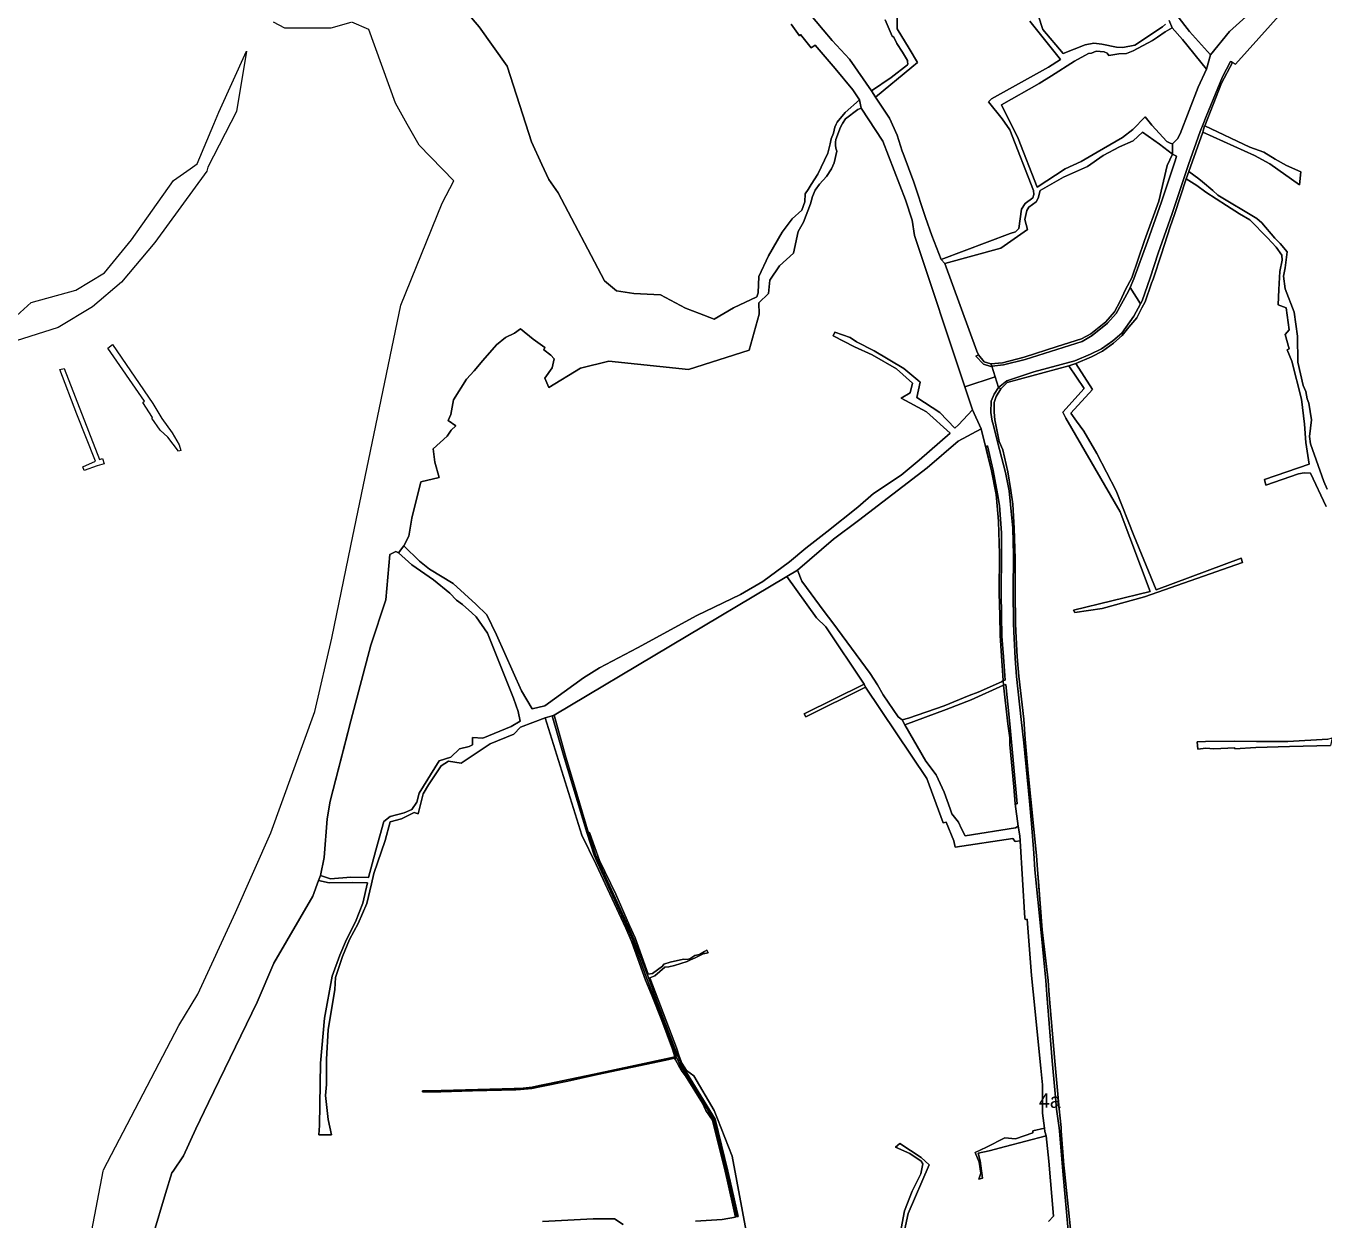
# Model space of a CAD drawing. Extents: x 548434 to 553028, y 1835063 to 1842282.
# Drawn here: x 550845 to 551465, y 1837977 to 1838547 of the extents above; entities that cross this region are included whole.
import ezdxf

# ---------------------------------------------------------------- set-up
doc = ezdxf.new("R2010")
doc.units = 0
for name, color, linetype in [('Level 15', 7, 'Continuous'), ('Level 16', 7, 'Continuous'), ('Level 23', 7, 'Continuous')]:
    doc.layers.add(name, color=color, linetype=linetype)

msp = doc.modelspace()

# ---------------------------------------------------------------- linework, layer by layer
at = {"layer": 'Level 16'}
for points in [[(551384.59, 1838565.02), (551400.61, 1838544.2), (551410.66, 1838533.12), (551408.64, 1838526.27), (551397.29, 1838540.47), (551392.29, 1838546.08), (551390.79, 1838549.48)], [(551212.25, 1838561.2), (551225.57, 1838545), (551229.96, 1838540.01), (551238.26, 1838530.96), (551248.64, 1838515.93), (551250.53, 1838512.97), (551257.24, 1838502.91), (551261.03, 1838494.77), (551263.42, 1838487.14), (551263.75, 1838486.02), (551268.95, 1838472.33), (551274.43, 1838455.41), (551277.53, 1838446.82), (551281.9, 1838435.45), (551283.71, 1838433.45), (551298.98, 1838391.54), (551299.74, 1838389.82), (551298.55, 1838389.25), (551302.18, 1838385.4), (551305.65, 1838384.34), (551306.0964, 1838384.3967), (551307.7582, 1838379.2984), (551293.3142, 1838374.5051), (551269.29, 1838446.9), (551268.13, 1838454.13), (551264.88, 1838463.83), (551254.11, 1838491.94), (551243.71, 1838507.71), (551243.02, 1838511.58), (551239.79, 1838516.4), (551231.3, 1838526.54), (551221.72, 1838537.79), (551219.86, 1838536.4), (551214.84, 1838542.74), (551214.32, 1838542.23), (551210.31, 1838547.8)], [(551444.79, 1838553.44), (551422.51, 1838528.6), (551421.1, 1838529.37), (551420.69, 1838529.71), (551420.14, 1838530), (551416.34, 1838522.6), (551408.54, 1838503.6), (551407.1, 1838500), (551405.72, 1838496.55), (551400.13, 1838480.76), (551392.23, 1838457.39), (551385.6, 1838438.34), (551381.78, 1838426.57), (551377.9, 1838415.6), (551377.1918, 1838414.2724), (551372.1939, 1838421.9478), (551374.06, 1838426.12), (551380.48, 1838443.89), (551387.17, 1838462.86), (551393.77, 1838482.42), (551394.42, 1838484.75), (551392.53, 1838485.69), (551392.38, 1838490.62), (551394.87, 1838492.95), (551396.19, 1838495.35), (551404.77, 1838517.64), (551408.64, 1838526.27), (551410.66, 1838533.12), (551419.65, 1838544.24), (551432.22, 1838555.63)], [(551333.17, 1837975.96), (551335.66, 1837978.6), (551333.39, 1838004.72), (551332.04, 1838016.9), (551331.54, 1838018.96), (551331.32, 1838020.55), (551330.3, 1838027.79), (551330.32, 1838041.27), (551329.59, 1838049.17), (551325.84, 1838085.62), (551325.09, 1838093.47), (551323.12, 1838120.37), (551322.16, 1838120.16), (551321.99, 1838120.83), (551319.6931, 1838157.7591), (551319.54, 1838160.22), (551318.77, 1838164.81), (551317.37, 1838175.43), (551318.2, 1838175.44), (551314.78, 1838213.71), (551312.78, 1838232.35), (551311.79, 1838232.12), (551311.64, 1838234.31), (551312.47, 1838234.56), (551311.68, 1838245.65), (551310.93, 1838255.53), (551310.73, 1838265.34), (551310.7, 1838276.01), (551310.84, 1838294.81), (551310.72, 1838304.82), (551309.82, 1838317.91), (551308.94, 1838323.39), (551306.87, 1838334.59), (551304.06, 1838346.41), (551303.23, 1838345.99), (551306.03, 1838334.46), (551301.15, 1838354.45), (551297.01, 1838363.62), (551295.37, 1838368.31), (551293.3142, 1838374.5051), (551307.7582, 1838379.2984), (551309.42, 1838374.2), (551307.29, 1838371.14), (551305.83, 1838367.73), (551305.7, 1838362.27), (551306.29, 1838358.13), (551306.79, 1838356.79), (551308.85, 1838348.35), (551312.62, 1838333.66), (551314.39, 1838324.86), (551315.14, 1838318.39), (551316.15, 1838307.01), (551316.54, 1838294.22), (551316.38, 1838276.77), (551316.47, 1838261.69), (551316.62, 1838257.68), (551317.35, 1838244.87), (551317.96, 1838236.31), (551320.23, 1838215.73), (551321.44, 1838204.58), (551324.12, 1838176.7), (551325.13, 1838166.04), (551326.26, 1838151.82), (551326.74, 1838143.91), (551329.69, 1838114.05), (551331.93, 1838091.08), (551332.39, 1838084.41), (551335.03, 1838052.63), (551336.47, 1838037.08), (551337.11, 1838029.6), (551338.37, 1838020.77), (551338.41, 1838019.13), (551340.1, 1838000), (551343.85, 1837957.57)], [(551164.61, 1837976.09), (551177.31, 1837976.98), (551183.67, 1837977.97), (551179.81, 1837995.92), (551178.79, 1838000), (551172.75, 1838024.3), (551169.56, 1838029.04), (551168.01, 1838032.49), (551159.79, 1838045.62), (551158.34, 1838047.61), (551156.64, 1838050.31), (551155.06, 1838053.15), (551154.64, 1838053.95), (551155.75, 1838054.2), (551157.17, 1838050.93), (551159.49, 1838047.33), (551173.42, 1838024.53), (551179.36, 1838000), (551180.57, 1837995), (551184.44, 1837978.13), (551185.05, 1837978.33), (551181.21, 1837995.23), (551180.06, 1838000), (551174.08, 1838024.81), (551157.73, 1838051.26), (551154.79, 1838058.61), (551145.42, 1838083.5), (551142.29, 1838091.98), (551135.19, 1838110.85), (551132.5, 1838117), (551118.23, 1838147.84), (551116.83, 1838151.03), (551113.51, 1838161.48), (551114.01, 1838161.7), (551118.8, 1838148.4), (551126.52, 1838132.34), (551133.09, 1838117.28), (551135.81, 1838111.4), (551141.98, 1838094.08), (551144.14, 1838094.36), (551148.93, 1838097.93), (551149.46, 1838098.87), (551152.59, 1838099.78), (551158.97, 1838101.18), (551160.6, 1838101.1), (551161.91, 1838101.49), (551164.35, 1838102.99), (551166.55, 1838103.46), (551168.92, 1838104.96), (551170.07, 1838105.56), (551170.75, 1838104.27), (551168.34, 1838103.75), (551164.51, 1838101.87), (551162.18, 1838100.95), (551160.64, 1838100.16), (551154.58, 1838098.24), (551151.91, 1838097.53), (551150.04, 1838097.48), (551145.14, 1838093.25), (551142.8, 1838092.29), (551155.5, 1838058.91), (551156.88, 1838054.86), (551158.13, 1838051.52), (551160.4, 1838048.15), (551163.77, 1838045.61), (551173.5, 1838028.98), (551175.09, 1838025.03), (551182.09, 1838007.13), (551189.27, 1837968.84)], [(551261.4, 1837965.06), (551264.41, 1837981.14), (551268.04, 1837990.54), (551272.2, 1837998.81), (551273.28, 1838003.5), (551272.44, 1838004.83), (551266.97, 1838008.51), (551260.17, 1838011.51), (551262.16, 1838013.3), (551272.42, 1838006.56), (551276.16, 1838002.98), (551266.23, 1837979.85), (551263.2, 1837965.75)], [(551091.51, 1837975.97), (551115.7, 1837977.29), (551121.89, 1837977.25), (551125.9, 1837977.2), (551130.09, 1837974.49)]]:
    msp.add_lwpolyline(points, dxfattribs=at)
at = {"layer": 'Level 23'}
for points in [[(551384.59, 1838565.02), (551400.61, 1838544.2), (551410.66, 1838533.12), (551408.64, 1838526.27), (551397.29, 1838540.47), (551392.29, 1838546.08), (551390.79, 1838549.48)], [(551432.22, 1838555.63), (551419.65, 1838544.24), (551410.66, 1838533.12), (551400.61, 1838544.2), (551384.59, 1838565.02)], [(551051.11, 1838558.48), (551061.35, 1838546.48), (551074.71, 1838527.69), (551083.57, 1838500), (551086.26, 1838491.59), (551091.18, 1838480.67), (551094.56, 1838473.62), (551099, 1838467.22), (551121.18, 1838425.14), (551126.87, 1838420.44), (551135.12, 1838419.17), (551147.95, 1838418.49), (551159.91, 1838412.17), (551166.58, 1838409.57), (551173.62, 1838406.9), (551182.79, 1838412.33), (551193.88, 1838417.61), (551194.55, 1838419.51), (551194.93, 1838427.3), (551199.53, 1838437.18), (551205.96, 1838448.43), (551210.8, 1838454.79), (551215.39, 1838458.96), (551216.82, 1838462.88), (551217.07, 1838466.7), (551218.51, 1838468.76), (551219.94, 1838471.13), (551223.1, 1838476.1), (551227.87, 1838486.19), (551228.99, 1838490.56), (551229.47, 1838492.92), (551230.47, 1838495.7), (551231.14, 1838498.5), (551231.82, 1838500), (551232.28, 1838501.02), (551236.13, 1838505.6), (551243.02, 1838511.58), (551243.71, 1838507.71), (551242.19, 1838507), (551236.32, 1838502.58), (551234.79, 1838500.33), (551234.64, 1838500), (551233.95, 1838498.53), (551231.73, 1838492.62), (551231.55, 1838491.35), (551231.47, 1838490), (551231.62, 1838488.57), (551232.16, 1838487.03), (551230.91, 1838481.59), (551229.64, 1838478.7), (551227.26, 1838474.99), (551223.81, 1838471.28), (551221.79, 1838468.42), (551220.45, 1838465.47), (551219.59, 1838461.99), (551216.19, 1838453.16), (551213.6, 1838448.7), (551211.51, 1838438.33), (551204.7, 1838432.32), (551200.15, 1838425.5), (551199.54, 1838419.08), (551194.91, 1838414.72), (551194.99, 1838409.29), (551190.2, 1838392.12), (551161.31, 1838382.92), (551123.22, 1838386.83), (551109.69, 1838383.52), (551094.52, 1838374.28), (551092.6, 1838378.76), (551096.25, 1838383.58), (551097.12, 1838387.87), (551095.62, 1838389.76), (551092.19, 1838392.25), (551092.65, 1838393.37), (551087.15, 1838397.26), (551081, 1838402.25), (551078.17, 1838400.2), (551073.91, 1838398.08), (551069.57, 1838394.61), (551063.14, 1838387.14), (551059, 1838382.27), (551055.32, 1838378.18), (551049.1, 1838368.31), (551047.72, 1838361.4), (551046.5, 1838358.54), (551050.19, 1838356.01), (551047.89, 1838353.83), (551046.03, 1838351.07), (551039.4, 1838345.02), (551040.17, 1838338.53), (551042.21, 1838331.2), (551033.49, 1838329.14), (551029.16, 1838311.85), (551027.7, 1838303.21), (551025.35, 1838298.62), (551022.77, 1838295.27), (551021.48, 1838295.9), (551018.69, 1838294.53), (551016.81, 1838272.92), (551009.51, 1838251.22), (551000, 1838215.06), (550998.85, 1838210.69), (550990.09, 1838176.67), (550988.78, 1838168.24), (550987.32, 1838149.84), (550985.51, 1838141.24), (550984.64, 1838138.86), (550981.89, 1838131.32), (550963.26, 1838099.42), (550955.33, 1838080.79), (550932.01, 1838032.81), (550925.92, 1838020.29), (550920.08, 1838007.38), (550915.15, 1838000), (550914.59, 1837999.16), (550911.58, 1837989.31), (550905.58, 1837969.65)], [(551210.31, 1838547.8), (551214.32, 1838542.23), (551214.84, 1838542.74), (551219.86, 1838536.4), (551221.72, 1838537.79), (551231.3, 1838526.54), (551239.79, 1838516.4), (551243.02, 1838511.58), (551236.13, 1838505.6), (551232.28, 1838501.02), (551231.82, 1838500), (551231.14, 1838498.5), (551230.47, 1838495.7), (551229.47, 1838492.92), (551228.99, 1838490.56), (551227.87, 1838486.19), (551223.1, 1838476.1), (551219.94, 1838471.13), (551218.51, 1838468.76), (551217.07, 1838466.7), (551216.82, 1838462.88), (551215.39, 1838458.96), (551210.8, 1838454.79), (551205.96, 1838448.43), (551199.53, 1838437.18), (551194.93, 1838427.3), (551194.55, 1838419.51), (551193.88, 1838417.61), (551182.79, 1838412.33), (551173.62, 1838406.9), (551166.58, 1838409.57), (551159.91, 1838412.17), (551147.95, 1838418.49), (551135.12, 1838419.17), (551126.87, 1838420.44), (551121.18, 1838425.14), (551099, 1838467.22), (551094.56, 1838473.62), (551091.18, 1838480.67), (551086.26, 1838491.59), (551083.57, 1838500), (551074.71, 1838527.69), (551061.35, 1838546.48), (551051.11, 1838558.48)], [(551212.25, 1838561.2), (551225.57, 1838545), (551229.96, 1838540.01), (551238.26, 1838530.96), (551248.64, 1838515.93), (551250.53, 1838512.97), (551257.24, 1838502.91), (551261.03, 1838494.77), (551263.42, 1838487.14), (551263.75, 1838486.02), (551268.95, 1838472.33), (551274.43, 1838455.41), (551277.53, 1838446.82), (551281.9, 1838435.45), (551283.71, 1838433.45), (551298.98, 1838391.54), (551299.74, 1838389.82), (551298.55, 1838389.25), (551302.18, 1838385.4), (551305.65, 1838384.34), (551306.0964, 1838384.3967), (551307.7582, 1838379.2984), (551293.3142, 1838374.5051), (551269.29, 1838446.9), (551268.13, 1838454.13), (551264.88, 1838463.83), (551254.11, 1838491.94), (551243.71, 1838507.71), (551243.02, 1838511.58), (551239.79, 1838516.4), (551231.3, 1838526.54), (551221.72, 1838537.79), (551219.86, 1838536.4), (551214.84, 1838542.74), (551214.32, 1838542.23), (551210.31, 1838547.8)], [(551255.25, 1838549.87), (551258.5, 1838542.1), (551259.32, 1838541.51), (551260.86, 1838538.58), (551263.54, 1838534.34), (551265.88, 1838530.44), (551265.84, 1838529.81), (551266.12, 1838528.86), (551265.89, 1838528.36), (551258.14, 1838522.26), (551248.64, 1838515.93), (551238.26, 1838530.96), (551229.96, 1838540.01), (551225.57, 1838545), (551212.25, 1838561.2)], [(551325.89, 1838559.47), (551330.51, 1838545.21), (551340.22, 1838533.71), (551350.76, 1838537.9), (551354.94, 1838538.66), (551358.64, 1838538.24), (551365.68, 1838536.78), (551368.66, 1838536.62), (551374.48, 1838537.68), (551387.76, 1838546.52), (551389.16, 1838547.77)], [(551389.16, 1838547.77), (551387.76, 1838546.52), (551374.48, 1838537.68), (551368.66, 1838536.62), (551365.68, 1838536.78), (551358.64, 1838538.24), (551354.94, 1838538.66), (551350.76, 1838537.9), (551340.22, 1838533.71), (551330.51, 1838545.21), (551325.89, 1838559.47)], [(551260.83, 1838556.58), (551260.97, 1838545.55), (551266.69, 1838536.08), (551270.68, 1838529.47), (551267.93, 1838527.22), (551250.53, 1838512.97), (551248.64, 1838515.93), (551258.14, 1838522.26), (551265.89, 1838528.36), (551266.12, 1838528.86), (551265.84, 1838529.81), (551265.88, 1838530.44), (551263.54, 1838534.34), (551260.86, 1838538.58), (551259.32, 1838541.51), (551258.5, 1838542.1), (551255.25, 1838549.87)], [(551324.36, 1838549.24), (551338.9, 1838530.95), (551333.23, 1838527.17), (551305.97, 1838512.03), (551304.62, 1838510.69), (551311.04, 1838502.51), (551314.69, 1838497.32), (551326, 1838468.31), (551326.26, 1838466.34), (551325.74, 1838464.89), (551322.06, 1838462.12), (551320.32, 1838459.4), (551319.06, 1838450.19), (551317.47, 1838448.53), (551314.88, 1838447.77), (551281.9, 1838435.45), (551277.53, 1838446.82), (551274.43, 1838455.41), (551268.95, 1838472.33), (551263.75, 1838486.02), (551263.42, 1838487.14), (551261.03, 1838494.77), (551257.24, 1838502.91), (551250.53, 1838512.97), (551267.93, 1838527.22), (551270.68, 1838529.47), (551266.69, 1838536.08), (551260.97, 1838545.55), (551260.83, 1838556.58)], [(551444.79, 1838553.44), (551422.51, 1838528.6), (551421.1, 1838529.37), (551420.69, 1838529.71), (551420.14, 1838530), (551416.34, 1838522.6), (551408.54, 1838503.6), (551407.1, 1838500), (551405.72, 1838496.55), (551400.13, 1838480.76), (551392.23, 1838457.39), (551385.6, 1838438.34), (551381.78, 1838426.57), (551377.9, 1838415.6), (551377.1918, 1838414.2724), (551372.1939, 1838421.9478), (551374.06, 1838426.12), (551380.48, 1838443.89), (551387.17, 1838462.86), (551393.77, 1838482.42), (551394.42, 1838484.75), (551392.53, 1838485.69), (551392.38, 1838490.62), (551394.87, 1838492.95), (551396.19, 1838495.35), (551404.77, 1838517.64), (551408.64, 1838526.27), (551410.66, 1838533.12), (551419.65, 1838544.24), (551432.22, 1838555.63)], [(551466.36, 1838325.63), (551464.77, 1838329.42), (551458.32, 1838347.31), (551457.83, 1838350.81), (551458.91, 1838358.83), (551457.58, 1838366.72), (551456.79, 1838368.82), (551456.15, 1838372.26), (551454.81, 1838375.17), (551452.24, 1838386.34), (551452.22, 1838398.71), (551450.57, 1838410.25), (551446.23, 1838421.35), (551445.47, 1838427.49), (551446.2, 1838431.47), (551447.3, 1838439.09), (551443.81, 1838442.97), (551441.29, 1838445.54), (551435.16, 1838452.89), (551432.78, 1838455.01), (551414.11, 1838466.12), (551411.66, 1838468.33), (551406.81, 1838472.49), (551405.09, 1838473.92), (551400.19, 1838477.38), (551406.92, 1838496.11), (551431.62, 1838485.05), (551438.87, 1838481.06), (551453.11, 1838471.05), (551453.81, 1838477.17), (551446.83, 1838480.2), (551441.5, 1838483.25), (551436.15, 1838486.55), (551429.39, 1838489.02), (551407.83, 1838499.21), (551415.94, 1838519.52), (551421.1, 1838529.37), (551422.51, 1838528.6), (551444.79, 1838553.44)], [(550868.87, 1837932.58), (550881.76, 1838000), (550881.87, 1838000.58), (550917.87, 1838069.58), (550926.87, 1838084.58), (550944.87, 1838123.58), (550961.87, 1838161.58), (550982.87, 1838219.58), (550990.87, 1838254.58), (551000, 1838298.56), (551023.87, 1838413.58), (551043.69, 1838462.33), (551049.25, 1838472.97), (551032.61, 1838490.02), (551026.99, 1838500), (551021.33, 1838510.07), (551008.69, 1838545.24), (551000.49, 1838548.63)], [(551000, 1838548.49), (550990.43, 1838545.81), (550971.3496, 1838545.897), (550968.49, 1838545.91), (550963.11, 1838548.72)], [(551390.79, 1838549.48), (551392.29, 1838546.08), (551388.96, 1838544.02), (551385.23, 1838541.54), (551382.98, 1838540), (551373.67, 1838534.99), (551370.48, 1838533.81), (551366.78, 1838533.6), (551361.98, 1838532.74), (551361.21, 1838533.98), (551359.78, 1838534.52), (551355.97, 1838534.93), (551353.74, 1838533.98), (551352.34, 1838533.82), (551350.52, 1838532.74), (551345.68, 1838530.16), (551334.7, 1838523.12), (551328.75, 1838519.47), (551310.79, 1838509.24), (551318.77, 1838493.16), (551327.8, 1838469.91), (551341.15, 1838478.7), (551348.82, 1838482.18), (551356.44, 1838486.63), (551368.61, 1838493.56), (551373.5, 1838497.49), (551379.34, 1838503.45), (551382.64, 1838499.59), (551389.71, 1838491.8), (551391.32, 1838490.9), (551392.38, 1838490.62), (551392.53, 1838485.69), (551386.25, 1838490.42), (551378.2, 1838496.22), (551373.74, 1838492.05), (551367.14, 1838489.18), (551359.33, 1838485.11), (551351.79, 1838479.86), (551340.36, 1838474.75), (551329.27, 1838468.26), (551328.26, 1838464.67), (551327.38, 1838462.92), (551323.81, 1838460.37), (551322.87, 1838458.82), (551321.98, 1838454.47), (551323.18, 1838449.69), (551310.51, 1838440.86), (551283.71, 1838433.45), (551281.9, 1838435.45), (551314.88, 1838447.77), (551317.47, 1838448.53), (551319.06, 1838450.19), (551320.32, 1838459.4), (551322.06, 1838462.12), (551325.74, 1838464.89), (551326.26, 1838466.34), (551326, 1838468.31), (551314.69, 1838497.32), (551311.04, 1838502.51), (551304.62, 1838510.69), (551305.97, 1838512.03), (551333.23, 1838527.17), (551338.9, 1838530.95), (551324.36, 1838549.24)], [(550840.27, 1838408.42), (550847.33, 1838414.81), (550868.66, 1838420.66), (550882.35, 1838428.96), (550895.22, 1838444.74), (550915.39, 1838473.17), (550923.23, 1838478.65), (550926.6869, 1838481.0663), (550934.58, 1838500), (550936.97, 1838505.74), (550950.14, 1838534.81), (550945.37, 1838506.08), (550931.74, 1838479.43), (550931.31, 1838477.52), (550906.4, 1838443.56), (550890.47, 1838424.54), (550876.59, 1838412.74), (550860.29, 1838402.85), (550836.61, 1838395.34)], [(551465.82, 1838317.46), (551458.44, 1838333.33), (551455.28, 1838333.48), (551452.58, 1838333.07), (551437, 1838327.59), (551436.45, 1838330.25), (551457.77, 1838337.62), (551456.07, 1838348.03), (551455.47, 1838356.7), (551454.03, 1838368.61), (551449.5, 1838386.78), (551447.2, 1838392.31), (551448.15, 1838392.7), (551446.2, 1838399.61), (551448.11, 1838401.74), (551446.71, 1838412.33), (551442.92, 1838413.66), (551443.23, 1838421.03), (551443.72, 1838429.63), (551444.88, 1838435.08), (551444.69, 1838437.39), (551441.93, 1838441.24), (551437.9, 1838445.79), (551429.43, 1838454.29), (551424.5, 1838457.21), (551418.18, 1838461.22), (551408.45, 1838467.52), (551404.1, 1838470.68), (551399.03, 1838473.84), (551400.19, 1838477.38), (551405.09, 1838473.92), (551406.81, 1838472.49), (551411.66, 1838468.33), (551414.11, 1838466.12), (551432.78, 1838455.01), (551435.16, 1838452.89), (551441.29, 1838445.54), (551443.81, 1838442.97), (551447.3, 1838439.09), (551446.2, 1838431.47), (551445.47, 1838427.49), (551446.23, 1838421.35), (551450.57, 1838410.25), (551452.22, 1838398.71), (551452.24, 1838386.34), (551454.81, 1838375.17), (551456.15, 1838372.26), (551456.79, 1838368.82), (551457.58, 1838366.72), (551458.91, 1838358.83), (551457.83, 1838350.81), (551458.32, 1838347.31), (551464.77, 1838329.42), (551466.36, 1838325.63)], [(551343.77, 1837972.26), (551340.59, 1838002.81), (551339.32, 1838019.22), (551339.23, 1838020.82), (551338.3, 1838029.75), (551336.21, 1838052.56), (551333.6, 1838084.02), (551333.11, 1838091), (551330.22, 1838115.33), (551327.94, 1838144.01), (551327.53, 1838150.7), (551324.38, 1838182.1), (551323.58, 1838190.06), (551322.31, 1838204.6), (551322.11, 1838206.33), (551321.53, 1838215.83), (551319.1, 1838236.38), (551318.3, 1838245.62), (551317.58, 1838257.81), (551317.47, 1838261.56), (551317.33, 1838276.65), (551317.32, 1838292.45), (551317.16, 1838297.41), (551316.83, 1838307.1), (551316.15, 1838318.51), (551315.19, 1838325), (551313.78, 1838333.91), (551311.4, 1838344.5), (551309.69, 1838348.4), (551307.6, 1838358.78), (551307.35, 1838362.41), (551307.32, 1838367.04), (551308.2, 1838370.01), (551310.42, 1838373.57), (551313.5659, 1838376.6416), (551342.92, 1838384.62), (551350.29, 1838373.83), (551340.14, 1838362.47), (551341.56, 1838359.57), (551367.41, 1838314.82), (551381.79, 1838276.86), (551345.15, 1838267.96), (551345.88, 1838266.77), (551358.8, 1838268.79), (551379.14, 1838274.35), (551425.96, 1838290.63), (551425.19, 1838292.68), (551384.62, 1838277.6), (551373.98, 1838303.51), (551365.48, 1838324.88), (551356.32, 1838342.8), (551350.08, 1838353.39), (551346.58, 1838358.16), (551343.9, 1838362.04), (551354.27, 1838373.23), (551346.29, 1838385.68), (551353.71, 1838388.86), (551359.07, 1838391.58), (551364.34, 1838395.41), (551368.38, 1838399.09), (551371.62, 1838403.01), (551375.39, 1838407.59), (551377.86, 1838412.23), (551379.45, 1838415.23), (551382.38, 1838424.08), (551383.16, 1838425.97), (551387.26, 1838438.01), (551391.32, 1838450.9), (551393.43, 1838456.85), (551399.03, 1838473.84), (551404.1, 1838470.68), (551408.45, 1838467.52), (551418.18, 1838461.22), (551424.5, 1838457.21), (551429.43, 1838454.29), (551437.9, 1838445.79), (551441.93, 1838441.24), (551444.69, 1838437.39), (551444.88, 1838435.08), (551443.72, 1838429.63), (551443.23, 1838421.03), (551442.92, 1838413.66), (551446.71, 1838412.33), (551448.11, 1838401.74), (551446.2, 1838399.61), (551448.15, 1838392.7), (551447.2, 1838392.31), (551449.5, 1838386.78), (551454.03, 1838368.61), (551455.47, 1838356.7), (551456.07, 1838348.03), (551457.77, 1838337.62), (551436.45, 1838330.25), (551437, 1838327.59), (551452.58, 1838333.07), (551455.28, 1838333.48), (551458.44, 1838333.33), (551465.82, 1838317.46)], [(551333.17, 1837975.96), (551335.66, 1837978.6), (551333.39, 1838004.72), (551332.04, 1838016.9), (551331.54, 1838018.96), (551331.32, 1838020.55), (551330.3, 1838027.79), (551330.32, 1838041.27), (551329.59, 1838049.17), (551325.84, 1838085.62), (551325.09, 1838093.47), (551323.12, 1838120.37), (551322.16, 1838120.16), (551321.99, 1838120.83), (551319.6931, 1838157.7591), (551319.54, 1838160.22), (551318.77, 1838164.81), (551317.37, 1838175.43), (551318.2, 1838175.44), (551314.78, 1838213.71), (551312.78, 1838232.35), (551311.79, 1838232.12), (551311.64, 1838234.31), (551312.47, 1838234.56), (551311.68, 1838245.65), (551310.93, 1838255.53), (551310.73, 1838265.34), (551310.7, 1838276.01), (551310.84, 1838294.81), (551310.72, 1838304.82), (551309.82, 1838317.91), (551308.94, 1838323.39), (551306.87, 1838334.59), (551304.06, 1838346.41), (551303.23, 1838345.99), (551306.03, 1838334.46), (551301.15, 1838354.45), (551297.01, 1838363.62), (551295.37, 1838368.31), (551293.3142, 1838374.5051), (551307.7582, 1838379.2984), (551309.42, 1838374.2), (551307.29, 1838371.14), (551305.83, 1838367.73), (551305.7, 1838362.27), (551306.29, 1838358.13), (551306.79, 1838356.79), (551308.85, 1838348.35), (551312.62, 1838333.66), (551314.39, 1838324.86), (551315.14, 1838318.39), (551316.15, 1838307.01), (551316.54, 1838294.22), (551316.38, 1838276.77), (551316.47, 1838261.69), (551316.62, 1838257.68), (551317.35, 1838244.87), (551317.96, 1838236.31), (551320.23, 1838215.73), (551321.44, 1838204.58), (551324.12, 1838176.7), (551325.13, 1838166.04), (551326.26, 1838151.82), (551326.74, 1838143.91), (551329.69, 1838114.05), (551331.93, 1838091.08), (551332.39, 1838084.41), (551335.03, 1838052.63), (551336.47, 1838037.08), (551337.11, 1838029.6), (551338.37, 1838020.77), (551338.41, 1838019.13), (551340.1, 1838000), (551343.85, 1837957.57)], [(551343.85, 1837957.57), (551340.1, 1838000), (551338.41, 1838019.13), (551338.37, 1838020.77), (551337.11, 1838029.6), (551336.47, 1838037.08), (551335.03, 1838052.63), (551332.39, 1838084.41), (551331.93, 1838091.08), (551329.69, 1838114.05), (551326.74, 1838143.91), (551326.26, 1838151.82), (551325.13, 1838166.04), (551324.12, 1838176.7), (551321.44, 1838204.58), (551320.23, 1838215.73), (551317.96, 1838236.31), (551317.35, 1838244.87), (551316.62, 1838257.68), (551316.47, 1838261.69), (551316.38, 1838276.77), (551316.54, 1838294.22), (551316.15, 1838307.01), (551315.14, 1838318.39), (551314.39, 1838324.86), (551312.62, 1838333.66), (551308.85, 1838348.35), (551306.79, 1838356.79), (551306.29, 1838358.13), (551305.7, 1838362.27), (551305.83, 1838367.73), (551307.29, 1838371.14), (551309.42, 1838374.2), (551310.42, 1838373.57), (551308.2, 1838370.01), (551307.32, 1838367.04), (551307.35, 1838362.41), (551307.6, 1838358.78), (551309.69, 1838348.4), (551311.4, 1838344.5), (551313.78, 1838333.91), (551315.19, 1838325), (551316.15, 1838318.51), (551316.83, 1838307.1), (551317.32, 1838292.45), (551317.33, 1838276.65), (551317.47, 1838261.56), (551317.58, 1838257.81), (551318.3, 1838245.62), (551319.1, 1838236.38), (551321.53, 1838215.83), (551322.11, 1838206.33), (551322.31, 1838204.6), (551323.58, 1838190.06), (551327.53, 1838150.7), (551327.94, 1838144.01), (551328.38, 1838138.38), (551330.22, 1838115.33), (551331.68, 1838102.92), (551333.11, 1838091), (551333.6, 1838084.02), (551336.21, 1838052.56), (551338.3, 1838029.75), (551339.23, 1838020.82), (551339.32, 1838019.22), (551340.59, 1838002.81), (551340.88, 1838000), (551343.77, 1837972.26)], [(551189.27, 1837968.84), (551182.09, 1838007.13), (551175.09, 1838025.03), (551173.5, 1838028.98), (551163.77, 1838045.61), (551160.4, 1838048.15), (551158.13, 1838051.52), (551156.88, 1838054.86), (551155.5, 1838058.91), (551142.8, 1838092.29), (551145.14, 1838093.25), (551150.04, 1838097.48), (551151.91, 1838097.53), (551154.58, 1838098.24), (551160.64, 1838100.16), (551162.18, 1838100.95), (551164.51, 1838101.87), (551168.34, 1838103.75), (551170.75, 1838104.27), (551170.07, 1838105.56), (551168.92, 1838104.96), (551166.55, 1838103.46), (551164.35, 1838102.99), (551161.91, 1838101.49), (551160.6, 1838101.1), (551158.97, 1838101.18), (551152.59, 1838099.78), (551149.46, 1838098.87), (551148.93, 1838097.93), (551144.14, 1838094.36), (551141.98, 1838094.08), (551135.81, 1838111.4), (551133.09, 1838117.28), (551126.52, 1838132.34), (551118.8, 1838148.4), (551114.01, 1838161.7), (551113.51, 1838161.48), (551107.9, 1838180.28), (551102.35, 1838198.86), (551097.12, 1838217.75), (551208.3075, 1838283.9747), (551222.383, 1838264.273), (551226.821, 1838259.903), (551245.272, 1838232.61), (551216.601, 1838218.449), (551217.376, 1838216.989), (551245.849, 1838231.11), (551275.172, 1838187.536), (551282.992, 1838166.304), (551284.353, 1838166.724), (551288.081, 1838157.713), (551288.708, 1838154.673), (551316.257, 1838158.903), (551317.263, 1838157.403), (551319.6931, 1838157.7591), (551321.99, 1838120.83), (551322.16, 1838120.16), (551323.12, 1838120.37), (551325.09, 1838093.47), (551325.84, 1838085.62), (551329.59, 1838049.17), (551330.32, 1838041.27), (551330.3, 1838027.79), (551331.3168, 1838020.5493), (551325.71, 1838019.34), (551325.75, 1838018.36), (551317.44, 1838015.52), (551312.31, 1838015.87), (551303.68, 1838011.52), (551298.24, 1838008.96), (551300.12, 1838004.37), (551300.85, 1837999), (551300.03, 1837996.18), (551301.72, 1837996.6), (551300.66, 1838004.9), (551299.69, 1838008.66), (551304.95, 1838009.67), (551312.74, 1838011.8), (551332.04, 1838016.9), (551333.39, 1838004.72), (551335.66, 1837978.6), (551333.17, 1837975.96)], [(550905.58, 1837969.65), (550911.58, 1837989.31), (550914.59, 1837999.16), (550915.15, 1838000), (550920.08, 1838007.38), (550925.92, 1838020.29), (550932.01, 1838032.81), (550955.33, 1838080.79), (550963.26, 1838099.42), (550981.89, 1838131.32), (550984.64, 1838138.86), (550989.73, 1838137.69), (551000.81, 1838137.9), (551007.94, 1838137.63), (551005.8, 1838128.01), (551002.27, 1838119.12), (550997.9, 1838110.66), (550994.8, 1838103.1), (550991.16, 1838093.18), (550987.37, 1838073.02), (550985.5, 1838051.59), (550985.09, 1838021.82), (550984.71, 1838017.29), (550990.78, 1838017.3), (550989.12, 1838024.72), (550987.89, 1838036.19), (550988.32, 1838041.45), (550988.4, 1838053.53), (550989.12, 1838067.56), (550992.41, 1838086.79), (550992.69, 1838092.52), (550996.08, 1838102.52), (550999.38, 1838110.59), (551003.59, 1838118.31), (551007.59, 1838127.76), (551009.83, 1838137.24), (551011.05, 1838142.22), (551016.4, 1838157.88), (551018.75, 1838166.86), (551024.25, 1838168.33), (551030.34, 1838171.28), (551032.21, 1838170.71), (551034.59, 1838180.27), (551037.15, 1838184.51), (551043.09, 1838193.64), (551046.65, 1838195.87), (551052.78, 1838194.81), (551066.59, 1838204.14), (551077.85, 1838208.74), (551081.01, 1838212.11), (551092.9, 1838216.55), (551110.36, 1838160.49), (551117.26, 1838146.46), (551131.39, 1838115.98), (551133.85, 1838110.14), (551134.17, 1838109.34), (551140.74, 1838091.3), (551143.95, 1838083.58), (551148.52, 1838071.96), (551153.62, 1838058.21), (551154.69, 1838054.67), (551150.43, 1838053.59), (551135.64, 1838050.54), (551116.17, 1838046.41), (551104.85, 1838044.01), (551094.14, 1838041.72), (551090.14, 1838040.85), (551086.56, 1838040.15), (551080.82, 1838039.56), (551077.97, 1838039.49), (551060.75, 1838039.04), (551043.11, 1838038.56), (551034.19, 1838038.45), (551034.21, 1838037.86), (551043.06, 1838037.91), (551058.05, 1838038.33), (551078.81, 1838038.9), (551081, 1838038.96), (551086.54, 1838039.51), (551090.23, 1838040.27), (551103.62, 1838043.06), (551116.41, 1838045.81), (551123.8065, 1838047.3738), (551134.62, 1838049.66), (551150.53, 1838053.05), (551154.64, 1838053.95), (551155.06, 1838053.15), (551156.64, 1838050.31), (551158.34, 1838047.61), (551159.79, 1838045.62), (551168.01, 1838032.49), (551169.56, 1838029.04), (551172.75, 1838024.3), (551178.79, 1838000), (551179.81, 1837995.92), (551183.67, 1837977.97), (551177.31, 1837976.98), (551164.61, 1837976.09)], [(551466.64, 1838206.29), (551447.5, 1838205.21), (551432.56, 1838205.16), (551421.98, 1838205.3), (551408.17, 1838205.23), (551404.2, 1838205.08), (551404.57, 1838201.54), (551408.44, 1838202.02), (551412.24, 1838201.7), (551422.18, 1838202.22), (551422.24, 1838201.76), (551432.33, 1838202.26), (551448.32, 1838202.83), (551467.95, 1838203.3)], [(551164.61, 1837976.09), (551177.31, 1837976.98), (551183.67, 1837977.97), (551179.81, 1837995.92), (551178.79, 1838000), (551172.75, 1838024.3), (551169.56, 1838029.04), (551168.01, 1838032.49), (551159.79, 1838045.62), (551158.34, 1838047.61), (551156.64, 1838050.31), (551155.06, 1838053.15), (551154.64, 1838053.95), (551155.75, 1838054.2), (551157.17, 1838050.93), (551159.49, 1838047.33), (551173.42, 1838024.53), (551179.36, 1838000), (551180.57, 1837995), (551184.44, 1837978.13), (551185.05, 1837978.33), (551181.21, 1837995.23), (551180.06, 1838000), (551174.08, 1838024.81), (551157.73, 1838051.26), (551154.79, 1838058.61), (551145.42, 1838083.5), (551142.29, 1838091.98), (551135.19, 1838110.85), (551132.5, 1838117), (551118.23, 1838147.84), (551116.83, 1838151.03), (551113.51, 1838161.48), (551114.01, 1838161.7), (551118.8, 1838148.4), (551126.52, 1838132.34), (551133.09, 1838117.28), (551135.81, 1838111.4), (551141.98, 1838094.08), (551144.14, 1838094.36), (551148.93, 1838097.93), (551149.46, 1838098.87), (551152.59, 1838099.78), (551158.97, 1838101.18), (551160.6, 1838101.1), (551161.91, 1838101.49), (551164.35, 1838102.99), (551166.55, 1838103.46), (551168.92, 1838104.96), (551170.07, 1838105.56), (551170.75, 1838104.27), (551168.34, 1838103.75), (551164.51, 1838101.87), (551162.18, 1838100.95), (551160.64, 1838100.16), (551154.58, 1838098.24), (551151.91, 1838097.53), (551150.04, 1838097.48), (551145.14, 1838093.25), (551142.8, 1838092.29), (551155.5, 1838058.91), (551156.88, 1838054.86), (551158.13, 1838051.52), (551160.4, 1838048.15), (551163.77, 1838045.61), (551173.5, 1838028.98), (551175.09, 1838025.03), (551182.09, 1838007.13), (551189.27, 1837968.84)], [(551261.4, 1837965.06), (551264.41, 1837981.14), (551268.04, 1837990.54), (551272.2, 1837998.81), (551273.28, 1838003.5), (551272.44, 1838004.83), (551266.97, 1838008.51), (551260.17, 1838011.51), (551262.16, 1838013.3), (551272.42, 1838006.56), (551276.16, 1838002.98), (551266.23, 1837979.85), (551263.2, 1837965.75)], [(551263.2, 1837965.75), (551266.23, 1837979.85), (551276.16, 1838002.98), (551272.42, 1838006.56), (551262.16, 1838013.3), (551260.17, 1838011.51), (551266.97, 1838008.51), (551272.44, 1838004.83), (551273.28, 1838003.5), (551272.2, 1837998.81), (551268.04, 1837990.54), (551264.41, 1837981.14), (551261.4, 1837965.06)], [(551091.51, 1837975.97), (551115.7, 1837977.29), (551121.89, 1837977.25), (551125.9, 1837977.2), (551130.09, 1837974.49)], [(551130.09, 1837974.49), (551125.9, 1837977.2), (551121.89, 1837977.25), (551115.7, 1837977.29), (551091.51, 1837975.97)]]:
    msp.add_lwpolyline(points, dxfattribs=at)
for points in [[(551392.29, 1838546.08), (551397.29, 1838540.47), (551408.64, 1838526.27), (551404.77, 1838517.64), (551396.19, 1838495.35), (551394.87, 1838492.95), (551392.38, 1838490.62), (551391.32, 1838490.9), (551389.71, 1838491.8), (551382.64, 1838499.59), (551379.34, 1838503.45), (551373.5, 1838497.49), (551368.61, 1838493.56), (551356.44, 1838486.63), (551348.82, 1838482.18), (551341.15, 1838478.7), (551327.8, 1838469.91), (551318.77, 1838493.16), (551310.79, 1838509.24), (551328.75, 1838519.47), (551334.7, 1838523.12), (551345.68, 1838530.16), (551350.52, 1838532.74), (551352.34, 1838533.82), (551353.74, 1838533.98), (551355.97, 1838534.93), (551359.78, 1838534.52), (551361.21, 1838533.98), (551361.98, 1838532.74), (551366.78, 1838533.6), (551370.48, 1838533.81), (551373.67, 1838534.99), (551382.98, 1838540), (551385.23, 1838541.54), (551388.96, 1838544.02)], [(551377.1918, 1838414.2724), (551377.9, 1838415.6), (551381.78, 1838426.57), (551385.6, 1838438.34), (551392.23, 1838457.39), (551400.13, 1838480.76), (551405.72, 1838496.55), (551407.1, 1838500), (551408.54, 1838503.6), (551416.34, 1838522.6), (551420.14, 1838530), (551420.69, 1838529.71), (551421.1, 1838529.37), (551415.94, 1838519.52), (551407.83, 1838499.21), (551407.72, 1838499.26), (551406.92, 1838496.11), (551400.19, 1838477.38), (551399.03, 1838473.84), (551393.43, 1838456.85), (551391.32, 1838450.9), (551387.26, 1838438.01), (551383.16, 1838425.97), (551382.38, 1838424.08), (551379.45, 1838415.23), (551377.86, 1838412.23), (551375.39, 1838407.59), (551371.62, 1838403.01), (551368.38, 1838399.09), (551364.34, 1838395.41), (551359.07, 1838391.58), (551353.71, 1838388.86), (551346.29, 1838385.68), (551342.92, 1838384.62), (551313.5659, 1838376.6416), (551310.42, 1838373.57), (551309.42, 1838374.2), (551313.27, 1838377.46), (551326.17, 1838381.74), (551345.81, 1838387.01), (551353.26, 1838390.12), (551358.48, 1838392.75), (551363.92, 1838396.49), (551368.18, 1838400.15), (551373.99, 1838408.27)], [(551293.3142, 1838374.5051), (551295.37, 1838368.31), (551297.01, 1838363.62), (551290.32, 1838356.37), (551288.48, 1838354.9), (551281.26, 1838362.32), (551270.34, 1838369.4), (551271.94, 1838376.75), (551270.85, 1838377.7), (551264.06, 1838383.36), (551250, 1838391.68), (551241.56, 1838396.04), (551238.47, 1838398.19), (551231.23, 1838400.66), (551230.46, 1838398.93), (551240.57, 1838393.69), (551248.98, 1838389.91), (551260.61, 1838383.2), (551268.29, 1838376.24), (551267.17, 1838371.77), (551262.9, 1838369.12), (551274.92, 1838362.69), (551286.34, 1838352.47), (551271.48, 1838339.48), (551262.87, 1838332.44), (551249.73, 1838323.62), (551242.23, 1838317.09), (551227.42, 1838305.33), (551217.32, 1838297.46), (551209.51, 1838291.04), (551196.77, 1838281.56), (551186.16, 1838275.37), (551165.31, 1838265.33), (551136.89, 1838249.88), (551118.85, 1838240.32), (551111.13, 1838235.6), (551092.62, 1838222.23), (551086.59, 1838220.75), (551081.47, 1838229.39), (551069.56, 1838256.09), (551064.96, 1838265.63), (551059.76, 1838270.73), (551048.83, 1838280.58), (551037.64, 1838287.48), (551032.87, 1838291.25), (551025.35, 1838298.62), (551027.7, 1838303.21), (551029.16, 1838311.85), (551033.49, 1838329.14), (551042.21, 1838331.2), (551040.17, 1838338.53), (551039.4, 1838345.02), (551046.03, 1838351.07), (551047.89, 1838353.83), (551050.19, 1838356.01), (551046.5, 1838358.54), (551047.72, 1838361.4), (551049.1, 1838368.31), (551055.32, 1838378.18), (551059, 1838382.27), (551063.14, 1838387.14), (551069.57, 1838394.61), (551073.91, 1838398.08), (551078.17, 1838400.2), (551081, 1838402.25), (551087.15, 1838397.26), (551092.65, 1838393.37), (551092.19, 1838392.25), (551095.62, 1838389.76), (551097.12, 1838387.87), (551096.25, 1838383.58), (551092.6, 1838378.76), (551094.52, 1838374.28), (551109.69, 1838383.52), (551123.22, 1838386.83), (551161.31, 1838382.92), (551190.2, 1838392.12), (551194.99, 1838409.29), (551194.91, 1838414.72), (551199.54, 1838419.08), (551200.15, 1838425.5), (551204.7, 1838432.32), (551211.51, 1838438.33), (551213.6, 1838448.7), (551216.19, 1838453.16), (551219.59, 1838461.99), (551220.45, 1838465.47), (551221.79, 1838468.42), (551223.81, 1838471.28), (551227.26, 1838474.99), (551229.64, 1838478.7), (551230.91, 1838481.59), (551232.16, 1838487.03), (551231.62, 1838488.57), (551231.47, 1838490), (551231.55, 1838491.35), (551231.73, 1838492.62), (551233.95, 1838498.53), (551234.64, 1838500), (551234.79, 1838500.33), (551236.32, 1838502.58), (551242.19, 1838507), (551243.71, 1838507.71), (551254.11, 1838491.94), (551264.88, 1838463.83), (551268.13, 1838454.13), (551269.29, 1838446.9)], [(551311.24, 1838386.02), (551305.74, 1838385.49), (551302.56, 1838386.43), (551299.74, 1838389.82), (551298.98, 1838391.54), (551283.71, 1838433.45), (551310.51, 1838440.86), (551323.18, 1838449.69), (551321.98, 1838454.47), (551322.87, 1838458.82), (551323.81, 1838460.37), (551327.38, 1838462.92), (551328.26, 1838464.67), (551329.27, 1838468.26), (551340.36, 1838474.75), (551351.79, 1838479.86), (551359.33, 1838485.11), (551367.14, 1838489.18), (551373.74, 1838492.05), (551378.2, 1838496.22), (551386.25, 1838490.42), (551392.53, 1838485.69), (551389.95, 1838480.24), (551385.95, 1838463.18), (551379.14, 1838444.51), (551373.01, 1838426.58), (551369.98, 1838421.08), (551367.5, 1838415.49), (551364.78, 1838410.37), (551360.62, 1838405.6), (551353.48, 1838399.95), (551348.93, 1838397.48), (551337.43, 1838393.82), (551321.67, 1838388.8)], [(551407.83, 1838499.21), (551429.39, 1838489.02), (551436.15, 1838486.55), (551441.5, 1838483.25), (551446.83, 1838480.2), (551453.81, 1838477.17), (551453.11, 1838471.05), (551438.87, 1838481.06), (551431.62, 1838485.05), (551406.92, 1838496.11), (551407.72, 1838499.26)], [(551392.53, 1838485.69), (551394.42, 1838484.75), (551393.77, 1838482.42), (551387.17, 1838462.86), (551380.48, 1838443.89), (551374.06, 1838426.12), (551372.1939, 1838421.9478), (551371.43, 1838420.24), (551365.61, 1838409.59), (551361.48, 1838405.01), (551354.09, 1838399.1), (551349.36, 1838396.26), (551322.08, 1838387.63), (551311.71, 1838385.11), (551306.0964, 1838384.3967), (551305.74, 1838385.49), (551311.24, 1838386.02), (551321.67, 1838388.8), (551337.43, 1838393.82), (551348.93, 1838397.48), (551353.48, 1838399.95), (551360.62, 1838405.6), (551364.78, 1838410.37), (551367.5, 1838415.49), (551369.98, 1838421.08), (551373.01, 1838426.58), (551379.14, 1838444.51), (551385.95, 1838463.18), (551389.95, 1838480.24)], [(551313.27, 1838377.46), (551309.42, 1838374.2), (551307.7582, 1838379.2984), (551306.0964, 1838384.3967), (551311.71, 1838385.11), (551322.08, 1838387.63), (551349.36, 1838396.26), (551354.09, 1838399.1), (551361.48, 1838405.01), (551365.61, 1838409.59), (551371.43, 1838420.24), (551372.1939, 1838421.9478), (551377.1918, 1838414.2724), (551373.99, 1838408.27), (551368.18, 1838400.15), (551363.92, 1838396.49), (551358.48, 1838392.75), (551353.26, 1838390.12), (551345.81, 1838387.01), (551326.17, 1838381.74)], [(551297.01, 1838363.62), (551301.15, 1838354.45), (551290.13, 1838348.69), (551275.26, 1838335.94), (551242.51, 1838310.74), (551230.49, 1838301.77), (551213.37, 1838286.99), (551208.3075, 1838283.9747), (551097.12, 1838217.75), (551096.17, 1838217.45), (551092.9, 1838216.55), (551081.01, 1838212.11), (551077.85, 1838208.74), (551066.59, 1838204.14), (551052.78, 1838194.81), (551046.65, 1838195.87), (551043.09, 1838193.64), (551037.15, 1838184.51), (551034.59, 1838180.27), (551032.21, 1838170.71), (551030.34, 1838171.28), (551024.25, 1838168.33), (551018.75, 1838166.86), (551016.4, 1838157.88), (551011.05, 1838142.22), (551009.83, 1838137.24), (551007.59, 1838127.76), (551003.59, 1838118.31), (550999.38, 1838110.59), (550996.08, 1838102.52), (550992.69, 1838092.52), (550992.41, 1838086.79), (550989.12, 1838067.56), (550988.4, 1838053.53), (550988.32, 1838041.45), (550987.89, 1838036.19), (550989.12, 1838024.72), (550990.78, 1838017.3), (550984.71, 1838017.29), (550985.09, 1838021.82), (550985.5, 1838051.59), (550987.37, 1838073.02), (550991.16, 1838093.18), (550994.8, 1838103.1), (550997.9, 1838110.66), (551002.27, 1838119.12), (551005.8, 1838128.01), (551007.94, 1838137.63), (551000.81, 1838137.9), (550989.73, 1838137.69), (550984.64, 1838138.86), (550985.51, 1838141.24), (550990.29, 1838139.69), (551000, 1838140.36), (551008.49, 1838140.3), (551011.88, 1838153.34), (551015.84, 1838166.98), (551018.73, 1838169.4), (551025.42, 1838171.11), (551029.16, 1838172.7), (551031.5, 1838176.22), (551032.64, 1838180.46), (551042.17, 1838195.95), (551047.77, 1838197.66), (551051.89, 1838201.69), (551056.55, 1838202.86), (551058.13, 1838203.65), (551058.12, 1838207.03), (551063.04, 1838206.82), (551076.64, 1838212.41), (551080.93, 1838214.89), (551079.98, 1838219.5), (551077.67, 1838225.89), (551065.29, 1838256.91), (551059.81, 1838264.66), (551057.82, 1838266.57), (551053.43, 1838270.67), (551050.45, 1838272.71), (551047.24, 1838275.99), (551039.46, 1838282.35), (551029.15, 1838289.56), (551022.77, 1838295.27), (551025.35, 1838298.62), (551032.87, 1838291.25), (551037.64, 1838287.48), (551048.83, 1838280.58), (551059.76, 1838270.73), (551064.96, 1838265.63), (551069.56, 1838256.09), (551081.47, 1838229.39), (551086.59, 1838220.75), (551092.62, 1838222.23), (551111.13, 1838235.6), (551118.85, 1838240.32), (551136.89, 1838249.88), (551165.31, 1838265.33), (551186.16, 1838275.37), (551196.77, 1838281.56), (551209.51, 1838291.04), (551217.32, 1838297.46), (551227.42, 1838305.33), (551242.23, 1838317.09), (551249.73, 1838323.62), (551262.87, 1838332.44), (551271.48, 1838339.48), (551286.34, 1838352.47), (551274.92, 1838362.69), (551262.9, 1838369.12), (551267.17, 1838371.77), (551268.29, 1838376.24), (551260.61, 1838383.2), (551248.98, 1838389.91), (551240.57, 1838393.69), (551230.46, 1838398.93), (551231.23, 1838400.66), (551238.47, 1838398.19), (551241.56, 1838396.04), (551250, 1838391.68), (551264.06, 1838383.36), (551270.85, 1838377.7), (551271.94, 1838376.75), (551270.34, 1838369.4), (551281.26, 1838362.32), (551288.48, 1838354.9), (551290.32, 1838356.37)], [(550917.97, 1838346.92), (550918.76, 1838344.1), (550917.76, 1838343.79), (550912.54, 1838350.56), (550908.96, 1838353.95), (550904.92, 1838359.58), (550905.32, 1838359.9), (550900.64, 1838367.12), (550901.44, 1838367.68), (550883.97, 1838393.01), (550886.19, 1838394.83), (550905.44, 1838366.54), (550909.77, 1838359.51), (550914.74, 1838352.67)], [(551305.74, 1838385.49), (551306.0964, 1838384.3967), (551305.65, 1838384.34), (551302.18, 1838385.4), (551298.55, 1838389.25), (551299.74, 1838389.82), (551302.56, 1838386.43)], [(550881.37, 1838340.35), (550882.25, 1838337.79), (550878.83, 1838336.79), (550872.64, 1838334.66), (550872.02, 1838336.4), (550878.11, 1838339.08), (550869.09, 1838361.52), (550861.02, 1838382.86), (550863.12, 1838383.31), (550879.99, 1838339.81)], [(551346.29, 1838385.68), (551354.27, 1838373.23), (551343.9, 1838362.04), (551346.58, 1838358.16), (551350.08, 1838353.39), (551356.32, 1838342.8), (551365.48, 1838324.88), (551373.98, 1838303.51), (551384.62, 1838277.6), (551425.19, 1838292.68), (551425.96, 1838290.63), (551379.14, 1838274.35), (551358.8, 1838268.79), (551345.88, 1838266.77), (551345.15, 1838267.96), (551381.79, 1838276.86), (551367.41, 1838314.82), (551341.56, 1838359.57), (551340.14, 1838362.47), (551350.29, 1838373.83), (551342.92, 1838384.62)], [(551309.9, 1838294.89), (551309.73, 1838275.99), (551310.05, 1838265.39), (551310.09, 1838255.82), (551310.74, 1838246.06), (551311.64, 1838234.31), (551310.83, 1838233.74), (551299.61, 1838228.75), (551295.32, 1838227.16), (551283.39, 1838222.3), (551266.42, 1838216.28), (551263.37, 1838215.57), (551261.37, 1838216.94), (551254.3, 1838227.44), (551251.62, 1838232.18), (551247.98, 1838237.71), (551230.3, 1838261.82), (551226.04, 1838267.35), (551215.41, 1838281.69), (551213.37, 1838286.99), (551230.49, 1838301.77), (551242.51, 1838310.74), (551275.26, 1838335.94), (551290.13, 1838348.69), (551301.15, 1838354.45), (551306.03, 1838334.46), (551308.18, 1838323.2), (551308.79, 1838317.69), (551309.28, 1838310.48), (551309.51, 1838304.63)], [(551306.03, 1838334.46), (551303.23, 1838345.99), (551304.06, 1838346.41), (551306.87, 1838334.59), (551308.94, 1838323.39), (551309.82, 1838317.91), (551310.72, 1838304.82), (551310.84, 1838294.81), (551310.7, 1838276.01), (551310.73, 1838265.34), (551310.93, 1838255.53), (551311.68, 1838245.65), (551312.47, 1838234.56), (551311.64, 1838234.31), (551310.74, 1838246.06), (551310.09, 1838255.82), (551310.05, 1838265.39), (551309.73, 1838275.99), (551309.9, 1838294.89), (551309.28, 1838310.48), (551308.79, 1838317.69), (551308.18, 1838323.2)], [(551022.77, 1838295.27), (551029.15, 1838289.56), (551039.46, 1838282.35), (551047.24, 1838275.99), (551050.45, 1838272.71), (551053.43, 1838270.67), (551057.82, 1838266.57), (551059.81, 1838264.66), (551065.29, 1838256.91), (551077.67, 1838225.89), (551079.98, 1838219.5), (551080.93, 1838214.89), (551076.64, 1838212.41), (551063.04, 1838206.82), (551058.12, 1838207.03), (551058.13, 1838203.65), (551056.55, 1838202.86), (551051.89, 1838201.69), (551047.77, 1838197.66), (551042.17, 1838195.95), (551032.64, 1838180.46), (551031.5, 1838176.22), (551029.16, 1838172.7), (551025.42, 1838171.11), (551018.73, 1838169.4), (551015.84, 1838166.98), (551011.88, 1838153.34), (551008.49, 1838140.3), (551000, 1838140.36), (550990.29, 1838139.69), (550985.51, 1838141.24), (550987.32, 1838149.84), (550988.78, 1838168.24), (550990.09, 1838176.67), (551000, 1838215.06), (551009.51, 1838251.22), (551016.81, 1838272.92), (551018.69, 1838294.53), (551021.48, 1838295.9)], [(551318.77, 1838164.81), (551319.54, 1838160.22), (551319.6931, 1838157.7591), (551317.263, 1838157.403), (551316.257, 1838158.903), (551288.708, 1838154.673), (551288.081, 1838157.713), (551284.353, 1838166.724), (551282.992, 1838166.304), (551275.172, 1838187.536), (551245.849, 1838231.11), (551245.272, 1838232.61), (551226.821, 1838259.903), (551222.383, 1838264.273), (551208.3075, 1838283.9747), (551213.37, 1838286.99), (551215.41, 1838281.69), (551226.04, 1838267.35), (551230.3, 1838261.82), (551247.98, 1838237.71), (551251.62, 1838232.18), (551254.3, 1838227.44), (551261.37, 1838216.94), (551263.37, 1838215.57), (551264.63, 1838213.16), (551274.71, 1838195.77), (551279.62, 1838189.22), (551283.48, 1838181.06), (551286.23, 1838173.03), (551287.12, 1838170.69), (551290.19, 1838166.66), (551291.75, 1838163.57), (551293.42, 1838160.14), (551317.43, 1838163.91)], [(551216.601, 1838218.449), (551245.272, 1838232.61), (551245.849, 1838231.11), (551217.376, 1838216.989)], [(551311.64, 1838234.31), (551311.79, 1838232.12), (551296.29, 1838225.17), (551284.36, 1838220.5), (551264.63, 1838213.16), (551263.37, 1838215.57), (551266.42, 1838216.28), (551283.39, 1838222.3), (551295.32, 1838227.16), (551299.61, 1838228.75), (551310.83, 1838233.74)], [(551317.37, 1838175.43), (551318.77, 1838164.81), (551317.43, 1838163.91), (551293.42, 1838160.14), (551291.75, 1838163.57), (551290.19, 1838166.66), (551287.12, 1838170.69), (551286.23, 1838173.03), (551283.48, 1838181.06), (551279.62, 1838189.22), (551274.71, 1838195.77), (551264.63, 1838213.16), (551284.36, 1838220.5), (551296.29, 1838225.17), (551311.79, 1838232.12), (551313.89, 1838213.64), (551314.77, 1838206.99), (551314.81, 1838203.77), (551316.62, 1838183.54)], [(551311.79, 1838232.12), (551312.78, 1838232.35), (551314.78, 1838213.71), (551318.2, 1838175.44), (551317.37, 1838175.43), (551316.62, 1838183.54), (551314.81, 1838203.77), (551314.77, 1838206.99), (551313.89, 1838213.64)], [(551113.51, 1838161.48), (551116.83, 1838151.03), (551118.23, 1838147.84), (551132.5, 1838117), (551135.19, 1838110.85), (551142.29, 1838091.98), (551145.42, 1838083.5), (551154.79, 1838058.61), (551157.73, 1838051.26), (551174.08, 1838024.81), (551180.06, 1838000), (551181.21, 1837995.23), (551185.05, 1837978.33), (551184.44, 1837978.13), (551180.57, 1837995), (551179.36, 1838000), (551173.42, 1838024.53), (551159.49, 1838047.33), (551157.17, 1838050.93), (551155.75, 1838054.2), (551154.64, 1838053.95), (551150.53, 1838053.05), (551134.62, 1838049.66), (551123.8065, 1838047.3738), (551116.41, 1838045.81), (551103.62, 1838043.06), (551090.23, 1838040.27), (551086.54, 1838039.51), (551081, 1838038.96), (551078.81, 1838038.9), (551058.05, 1838038.33), (551043.06, 1838037.91), (551034.21, 1838037.86), (551034.19, 1838038.45), (551043.11, 1838038.56), (551060.75, 1838039.04), (551077.97, 1838039.49), (551080.82, 1838039.56), (551086.56, 1838040.15), (551090.14, 1838040.85), (551094.14, 1838041.72), (551104.85, 1838044.01), (551116.17, 1838046.41), (551135.64, 1838050.54), (551150.43, 1838053.59), (551154.69, 1838054.67), (551155.58, 1838054.81), (551154.18, 1838058.4), (551144.8, 1838083.12), (551141.61, 1838091.61), (551134.93, 1838109.63), (551134.67, 1838110.37), (551132.05, 1838116.38), (551117.96, 1838146.88), (551116.16, 1838150.97), (551112.93, 1838161.3), (551101.67, 1838198.73), (551096.17, 1838217.45), (551097.12, 1838217.75), (551102.35, 1838198.86), (551107.8974, 1838180.2792)], [(551155.58, 1838054.81), (551154.69, 1838054.67), (551153.62, 1838058.21), (551148.52, 1838071.96), (551143.95, 1838083.58), (551140.74, 1838091.3), (551134.17, 1838109.34), (551133.85, 1838110.14), (551131.39, 1838115.98), (551117.26, 1838146.46), (551110.36, 1838160.49), (551092.9, 1838216.55), (551096.17, 1838217.45), (551101.67, 1838198.73), (551112.93, 1838161.3), (551116.16, 1838150.97), (551117.96, 1838146.88), (551132.05, 1838116.38), (551134.67, 1838110.37), (551134.93, 1838109.63), (551141.61, 1838091.61), (551144.8, 1838083.12), (551154.18, 1838058.4)], [(550990.09, 1838176.67), (550998.85, 1838210.69), (551000, 1838215.06)], [(551468.75, 1838206.89), (551467.95, 1838203.3), (551448.32, 1838202.83), (551432.33, 1838202.26), (551422.24, 1838201.76), (551422.18, 1838202.22), (551412.24, 1838201.7), (551408.44, 1838202.02), (551404.57, 1838201.54), (551404.2, 1838205.08), (551408.17, 1838205.23), (551421.98, 1838205.3), (551432.56, 1838205.16), (551447.5, 1838205.21), (551466.64, 1838206.29)], [(551327.94, 1838144.01), (551330.22, 1838115.33), (551328.38, 1838138.38)], [(551330.22, 1838115.33), (551333.11, 1838091), (551331.68, 1838102.92)], [(551331.54, 1838018.96), (551332.04, 1838016.9), (551312.74, 1838011.8), (551304.95, 1838009.67), (551299.69, 1838008.66), (551300.66, 1838004.9), (551301.72, 1837996.6), (551300.03, 1837996.18), (551300.85, 1837999), (551300.12, 1838004.37), (551298.24, 1838008.96), (551303.68, 1838011.52), (551312.31, 1838015.87), (551317.44, 1838015.52), (551325.75, 1838018.36), (551325.71, 1838019.34), (551331.3168, 1838020.5493)]]:
    msp.add_lwpolyline(points, close=True, dxfattribs=at)

# ---------------------------------------------------------------- texts
at = {"layer": 'Level 15'}
msp.add_text('4a', height=7, dxfattribs=at).set_placement((551328.6616, 1838030.2611))

doc.saveas('drawing.dxf')
